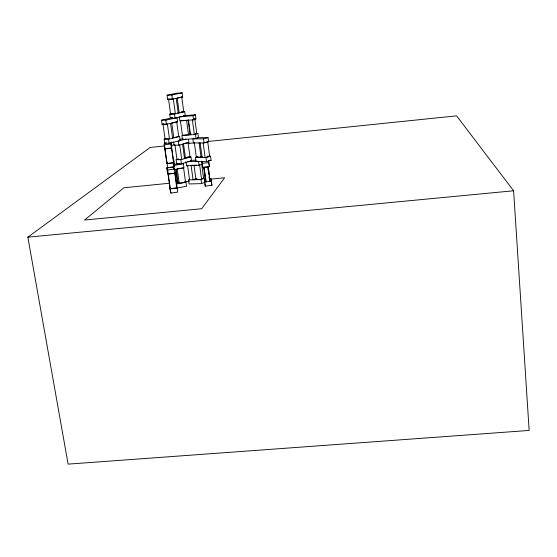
<?xml version="1.0" encoding="UTF-8"?>
<svg xmlns="http://www.w3.org/2000/svg" width="557" height="557" viewBox="0 0 557 557"><rect width="100%" height="100%" fill="white"/><g stroke="black" fill="none" stroke-linecap="round" stroke-linejoin="round"><path stroke-width="0.84" d="M174.188 166.968L174.411 164.691L173.84 160.618L173.603 162.846L174.188 166.968L167.476 167.831L167.107 162.212M171.521 148.106L171.786 146.094L171.208 141.993L170.929 143.943L171.521 148.106L164.775 148.963L165.018 147.612M164.809 148.789L171.542 147.939L173.624 162.651L166.912 163.507L164.183 144.799L164.552 142.829M208.186 141.457L456.594 115.856L513.61 190.779L529.15 430.436L68.107 464.127L27.85 237.178L150.195 147.431L164.907 145.92M197.909 133.388L195.521 134.446L181.902 135.483L182.466 139.563L196.078 138.54L198.459 137.461L197.909 133.388L195.235 133.596M182.466 139.563L183.699 139.02M188.524 134.815L186.525 120.249L180.398 120.744L182.418 135.281L188.524 134.815L190.041 134.153L188.057 119.644M189.846 179.417L188.524 179.96L189.074 183.949L201.557 183.615L204.816 182.223L204.28 178.233L202.616 178.282M188.524 179.96L201.014 179.605L204.28 178.233M196.37 178.463L193.07 179.827L191.107 165.561L192.437 165.053M196.412 165.15L193.996 165.241L195.946 179.507L197.317 178.936M195.396 114.756L192.98 115.696L179.312 116.824L179.883 120.932L193.537 119.825L195.953 118.857L195.396 114.756L183.504 115.738M185.996 161.711L186.553 165.728L199.072 165.276L202.351 163.988L202.031 161.572M186.553 165.728L187.883 165.213M178.637 158.933L176.123 159.636L176.694 163.688L181.443 163.758L191.469 160.882L190.912 156.858L187.751 156.83M197.672 156.768L195.403 157.401L195.96 161.453L206.577 161.648L211.096 160.346L210.553 156.28L207.288 156.232M185.488 158.125L189.979 156.858L188.008 142.508L183.49 143.706L185.488 158.125L184.005 158.111M176.123 159.636L180.879 159.692L190.912 156.858M195.403 157.401L206.027 157.554L210.553 156.28M194.33 142.71L196.294 157.165L202.463 156.837M196.294 157.165L197.714 156.768M208.074 137.642L203.521 138.832L192.875 138.853L193.432 142.933L204.078 142.954L208.624 141.75L208.074 137.642L197.443 137.676M173.631 141.917L174.09 145.182L178.853 145.175L188.941 142.501L188.496 139.257M186.052 139.048L178.275 141.074L178.853 145.175M179.744 139.48L182.076 138.874M166.647 138.463L164.141 139.055L164.726 143.184L166.306 142.801M164.726 143.184L169.133 143.26L180.196 140.58L179.626 136.486L177.418 136.458M173.791 137.663L178.748 136.486L176.708 121.858L171.73 122.965L173.791 137.663L172.412 137.642M164.141 139.055L168.548 139.118L179.626 136.486M173.485 113.287L169.718 114.143L170.303 118.272L175.079 118.161L185.272 115.772L184.708 111.672L181.533 111.762M170.303 118.272L172.656 117.729M179.201 112.751L183.768 111.706L181.756 97.064L177.161 98.032L179.201 112.751L177.711 112.793M169.718 114.143L174.494 114.011L184.708 111.672M166.452 124.329L177.586 121.844L177.015 117.708L165.861 120.152L161.446 120.18L162.038 124.336L166.452 124.329L165.861 120.152M162.038 124.336L163.626 123.981M161.446 120.18L172.593 117.75M167.643 99.383L172.426 99.188L182.696 97.015L182.132 92.873L177.356 93.096L167.058 95.219L167.643 99.383L169.224 99.049M167.058 95.219L171.841 95.003L182.132 92.873M176.597 188.127L186.532 186.31L185.968 182.278L184.722 181.728M177.502 182.647L179.145 182.348M176.186 169.244L178.094 182.752L179.243 183.274L185.565 182.132L183.559 167.754M176.012 184.075L185.968 182.278M182.766 167.894L177.217 168.862L179.243 183.274M173.965 169.627L183.97 167.88L183.399 163.821L182.153 163.34M173.248 164.538L179.048 163.535M173.401 165.554L183.399 163.821M170.365 188.962L177.133 187.988L177.718 192.123L170.964 193.098L169.446 186.491L170.964 193.098M175.044 173.213L168.256 174.174L167.365 171.911L166.773 167.796L173.464 166.856L174.452 169.036L177.042 187.779L170.289 188.746L168.179 173.979L171.57 173.499M166.773 167.796L167.657 169.996L174.452 169.036M173.262 173.262L174.954 173.018L174.675 172.385L176.757 187.082M211.925 185.279L210.901 178.748L211.925 185.279L205.282 186.156L204.356 179.605L205.993 179.389M211.382 181.206L204.732 182.076L204.356 179.605M208.889 162.533L202.212 163.396L201.871 161.196L202.769 167.511L209.439 166.647L208.443 160.339L208.986 164.399M166.884 163.702L173.603 162.846M164.183 144.799L170.929 143.943M170.971 145.293L174.432 144.938M188.28 143.511L194.337 142.884M169.502 183.239L123.856 187.779L84.594 220.043L201.69 208.729L224.617 177.76L210.838 179.131M185.008 181.7L189.31 181.269M27.85 237.178L513.61 190.779M194.254 118.996L195.953 118.857M189.45 134.035L191.142 133.91M181.109 97.085L182.696 97.015M191.002 160.381L195.987 160.186M187.66 161.648L197.686 161.265M195.946 179.507L201.585 179.347L199.643 165.032M183.685 115.814L185.272 115.772M176.116 121.851L177.586 121.844M187.361 142.501L188.941 142.501M177.37 136.472L178.748 136.486M189.888 160.862L191.469 160.882M209.46 160.319L211.096 160.346M176.367 186.149L177.133 187.988M209.14 165.144L209.439 166.647M205.296 179.472L205.477 180.579L203.639 166.975M202.414 165.248L202.769 167.511M204.899 183.629L205.282 186.156M164.914 148.211L167.009 162.874M167.657 169.996L168.256 174.174M167.922 173.338L170.031 188.05M175.559 169.349L177.599 183.789M171.619 147.368L173.693 162.024M173.464 166.856L173.7 168.499M168.548 139.118L169.133 143.26M179.709 144.945L181.735 159.455L176.98 159.399L174.947 144.952M171.841 95.003L172.426 99.188M174.494 114.011L175.079 118.161M180.879 159.692L181.443 163.758M170.553 123.417L172.628 138.15M187.598 165.694L189.568 179.932M176.207 98.387L178.261 113.148M182.564 144.193L184.576 158.648M188.531 120.228L190.529 134.829M203.973 167.163L205.986 181.902L204.022 167.337L208.193 166.801L210.135 181.359L208.109 166.627M200.158 142.947L202.121 157.499M199.093 142.717L201.049 157.234M201.697 164.224L203.625 178.491M192.98 115.696L193.537 119.825M195.521 134.446L196.078 138.54M198.522 161.231L199.072 165.276M201.014 179.605L201.557 183.615M208.005 168.137L208.227 169.836M208.569 172.392L208.798 174.09M209.14 176.639L209.369 178.337M208.033 168.806L208.262 170.498M209.167 177.251L209.39 178.936M203.521 138.832L204.078 142.954M206.027 157.554L206.577 161.648M196.767 133.478L194.365 134.529L192.381 119.915L194.797 118.947L196.767 133.478M209.648 156.266L205.129 157.54L203.173 142.954L207.719 141.75L209.648 156.266M173.304 99.007L168.52 99.202L170.588 113.941L175.371 113.809L173.304 99.007M167.399 124.114L162.985 124.127L165.081 138.832L169.495 138.895L167.399 124.114"/></g></svg>
